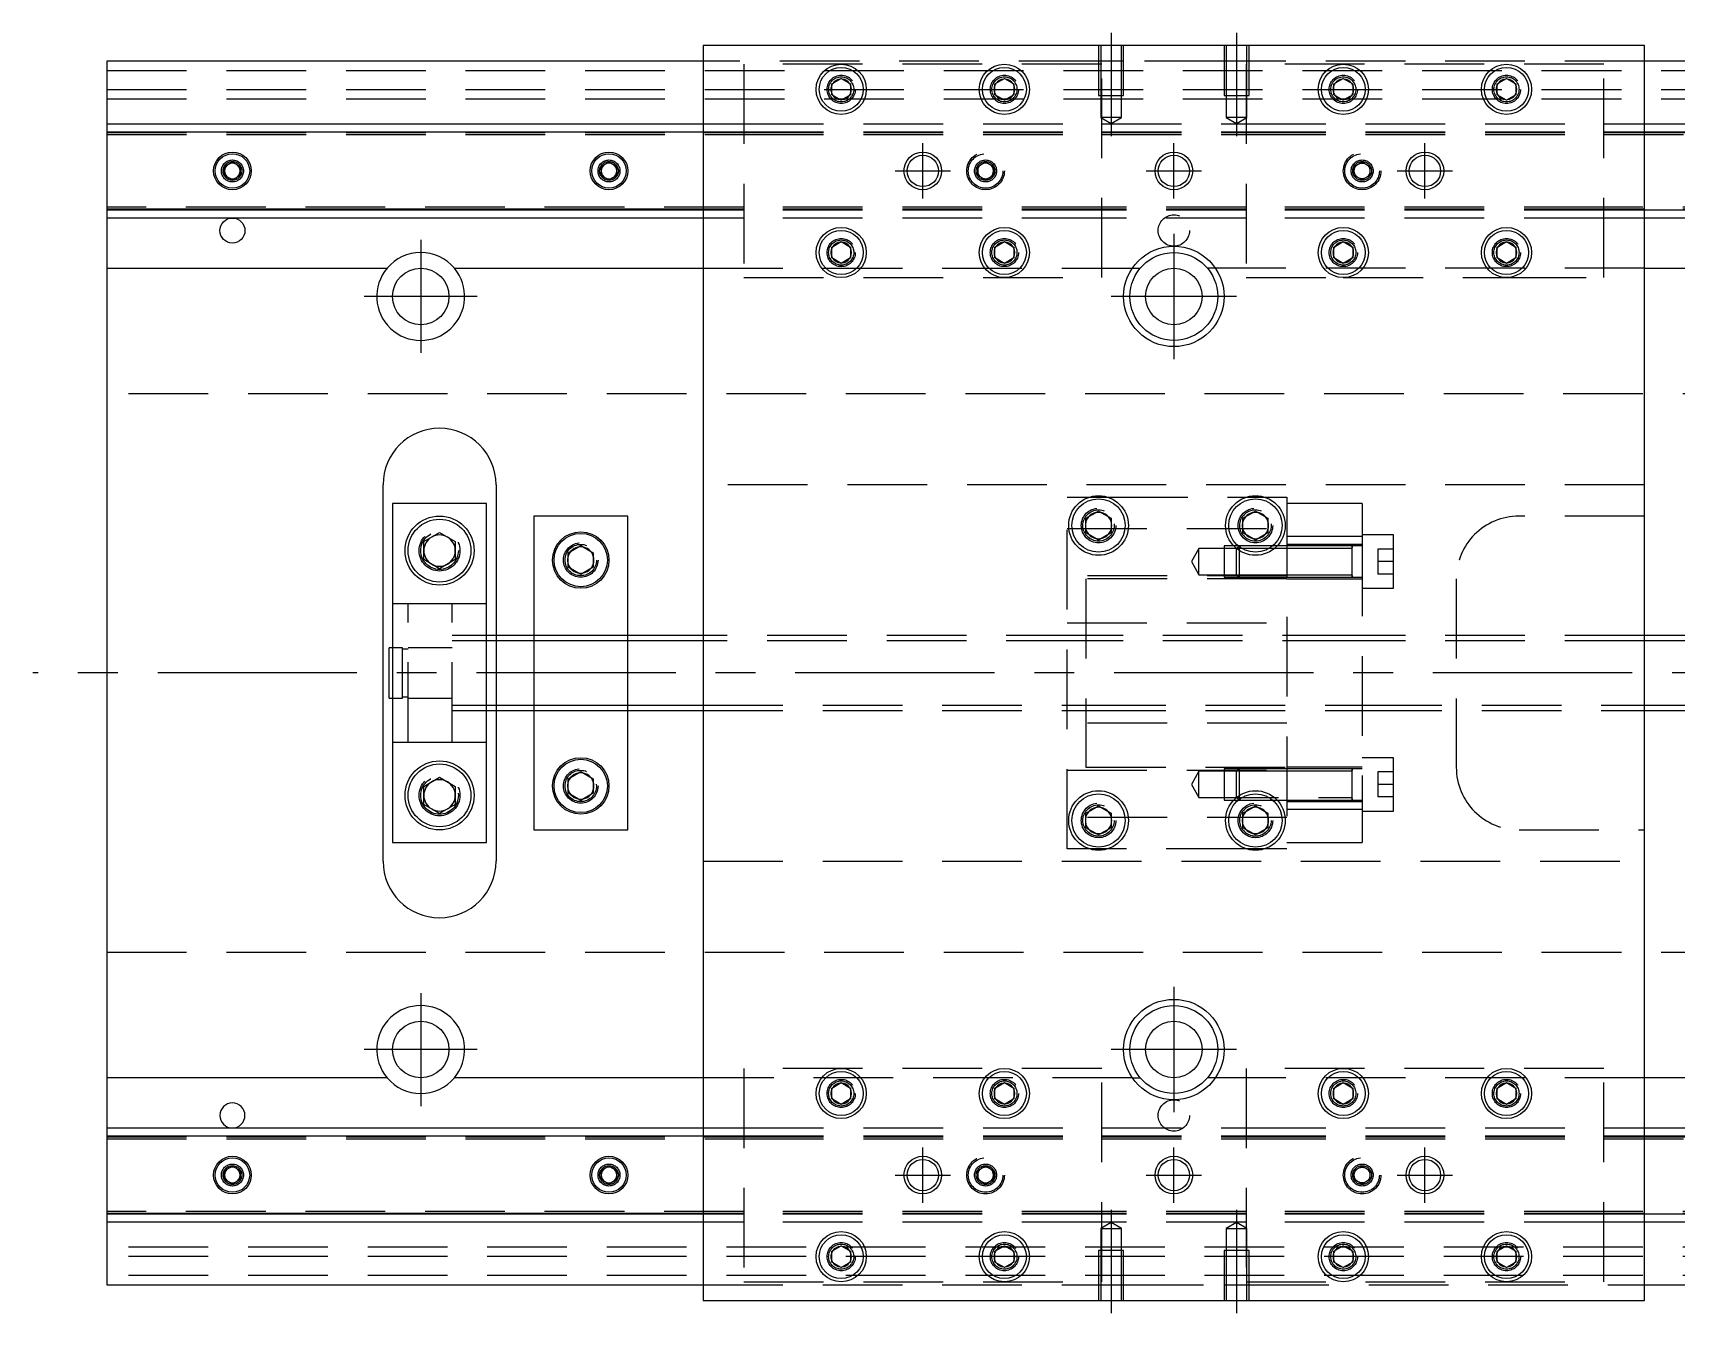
# Model space of a CAD drawing. Extents: x -12 to 491, y -260 to 102.
# Drawn here: x -11.8 to 250, y -102 to 102 of the extents above; entities that cross this region are included whole.
import ezdxf

# ---------------------------------------------------------------- set-up
doc = ezdxf.new("R2010")
doc.units = 0
doc.linetypes.add('CENTER', pattern=[50.8, 31.75, -6.35, 6.35, -6.35])
doc.linetypes.add('DASHED', pattern=[19.05, 12.7, -6.35])
doc.layers.get('0').update_dxf_attribs({"linetype": 'CONTINUOUS'})
doc.layers.add('CENTER', color=1, linetype='CENTER')

msp = doc.modelspace()

# ---------------------------------------------------------------- linework, layer by layer
at = {"color": 7, "linetype": 'CONTINUOUS'}
for p, q in [((245, 100), (95, 100)), ((95, 100), (95, -100)), ((245, -100), (245, 100)), ((0, 97.5), (0, 87.5)), ((95, 97.5), (0, 97.5)), ((340, 97.5), (245, 97.5)), ((115.5, 93.87), (117, 94.73)), ((117, 94.73), (118.5, 93.87)), ((141.5, 93.87), (143, 94.73)), ((143, 94.73), (144.5, 93.87)), ((195.5, 93.87), (197, 94.73)), ((197, 94.73), (198.5, 93.87)), ((221.5, 93.87), (223, 94.73)), ((223, 94.73), (224.5, 93.87)), ((115.5, 92.13), (115.5, 93.87)), ((117, 91.27), (115.5, 92.13)), ((118.5, 92.13), (117, 91.27)), ((118.5, 93.87), (118.5, 92.13)), ((141.5, 92.13), (141.5, 93.87)), ((143, 91.27), (141.5, 92.13)), ((144.5, 92.13), (143, 91.27)), ((144.5, 93.87), (144.5, 92.13)), ((195.5, 92.13), (195.5, 93.87)), ((197, 91.27), (195.5, 92.13)), ((198.5, 92.13), (197, 91.27)), ((198.5, 93.87), (198.5, 92.13)), ((221.5, 92.13), (221.5, 93.87)), ((223, 91.27), (221.5, 92.13)), ((224.5, 92.13), (223, 91.27)), ((224.5, 93.87), (224.5, 92.13)), ((0, 87.5), (95, 87.5)), ((0, 87.5), (0, 86.25)), ((245, 87.5), (340, 87.5)), ((0, 86.25), (0, 73.75)), ((0, 86.25), (95, 86.25)), ((245, 86.25), (340, 86.25)), ((18.75, 80.72), (20, 81.44)), ((20, 81.44), (21.25, 80.72)), ((78.75, 80.72), (80, 81.44)), ((80, 81.44), (81.25, 80.72)), ((18.75, 79.28), (18.75, 80.72)), ((20, 78.56), (18.75, 79.28)), ((21.25, 79.28), (20, 78.56)), ((21.25, 80.72), (21.25, 79.28)), ((78.75, 79.28), (78.75, 80.72)), ((80, 78.56), (78.75, 79.28)), ((81.25, 79.28), (80, 78.56)), ((81.25, 80.72), (81.25, 79.28)), ((95, 73.75), (0, 73.75)), ((0, 73.75), (0, 72.5)), ((340, 73.75), (245, 73.75)), ((95, 72.5), (0, 72.5)), ((0, 72.5), (0, 64.5)), ((340, 72.5), (245, 72.5)), ((115.5, 67.87), (117, 68.73)), ((117, 68.73), (118.5, 67.87)), ((141.5, 67.87), (143, 68.73)), ((143, 68.73), (144.5, 67.87)), ((195.5, 67.87), (197, 68.73)), ((197, 68.73), (198.5, 67.87)), ((221.5, 67.87), (223, 68.73)), ((223, 68.73), (224.5, 67.87)), ((115.5, 66.13), (115.5, 67.87)), ((117, 65.27), (115.5, 66.13)), ((118.5, 66.13), (117, 65.27)), ((118.5, 67.87), (118.5, 66.13)), ((141.5, 66.13), (141.5, 67.87)), ((143, 65.27), (141.5, 66.13)), ((144.5, 66.13), (143, 65.27)), ((144.5, 67.87), (144.5, 66.13)), ((195.5, 66.13), (195.5, 67.87)), ((197, 65.27), (195.5, 66.13)), ((198.5, 66.13), (197, 65.27)), ((198.5, 67.87), (198.5, 66.13)), ((221.5, 66.13), (221.5, 67.87)), ((223, 65.27), (221.5, 66.13)), ((224.5, 66.13), (223, 65.27)), ((224.5, 67.87), (224.5, 66.13)), ((0, 64.5), (44.64, 64.5)), ((0, 64.5), (0, -64.5)), ((55.36, 64.5), (95, 64.5)), ((163.39, 64.5), (164.64, 64.5)), ((176.61, 64.5), (175.36, 64.5)), ((245, 64.5), (284.64, 64.5)), ((44, -30), (44, 30)), ((62, 30), (62, 6)), ((60.5, 27), (45.5, 27)), ((45.5, 27), (45.5, -27)), ((60.5, -27), (60.5, 27)), ((68, 25), (68, 6)), ((83, 25), (68, 25)), ((83, 6), (83, 25)), ((156, 24.65), (158, 25.81)), ((156, 22.35), (156, 24.65)), ((158, 25.81), (160, 24.65)), ((160, 24.65), (160, 22.35)), ((181, 24.65), (183, 25.81)), ((181, 22.35), (181, 24.65)), ((183, 25.81), (185, 24.65)), ((185, 24.65), (185, 22.35)), ((50.5, 20.94), (53, 22.39)), ((53, 22.39), (55.5, 20.94)), ((158, 21.19), (156, 22.35)), ((160, 22.35), (158, 21.19)), ((183, 21.19), (181, 22.35)), ((185, 22.35), (183, 21.19)), ((50.5, 18.06), (50.5, 20.94)), ((55.5, 20.94), (55.5, 18.06)), ((73.5, 19.15), (75.5, 20.31)), ((73.5, 16.85), (73.5, 19.15)), ((75.5, 20.31), (77.5, 19.15)), ((77.5, 19.15), (77.5, 16.85)), ((53, 16.61), (50.5, 18.06)), ((55.5, 18.06), (53, 16.61)), ((75.5, 15.69), (73.5, 16.85)), ((77.5, 16.85), (75.5, 15.69)), ((95, 6), (60.5, 6)), ((285, 6), (245, 6)), ((45, -4), (45, 4)), ((45.5, 4), (45, 4)), ((45, -4), (45.5, -4)), ((60.5, -6), (95, -6)), ((62, -6), (62, -30)), ((68, -6), (68, -25)), ((83, -25), (83, -6)), ((245, -6), (285, -6)), ((73.5, -16.85), (75.5, -15.69)), ((75.5, -15.69), (77.5, -16.85)), ((50.5, -18.06), (53, -16.61)), ((50.5, -20.94), (50.5, -18.06)), ((53, -16.61), (55.5, -18.06)), ((55.5, -18.06), (55.5, -20.94)), ((73.5, -19.15), (73.5, -16.85)), ((77.5, -16.85), (77.5, -19.15)), ((53, -22.39), (50.5, -20.94)), ((55.5, -20.94), (53, -22.39)), ((75.5, -20.31), (73.5, -19.15)), ((77.5, -19.15), (75.5, -20.31)), ((156, -22.35), (158, -21.19)), ((156, -24.65), (156, -22.35)), ((158, -21.19), (160, -22.35)), ((160, -22.35), (160, -24.65)), ((181, -22.35), (183, -21.19)), ((181, -24.65), (181, -22.35)), ((183, -21.19), (185, -22.35)), ((185, -22.35), (185, -24.65)), ((68, -25), (83, -25)), ((158, -25.81), (156, -24.65)), ((160, -24.65), (158, -25.81)), ((183, -25.81), (181, -24.65)), ((185, -24.65), (183, -25.81)), ((45.5, -27), (60.5, -27)), ((0, -64.5), (0, -72.5)), ((44.64, -64.5), (0, -64.5)), ((95, -64.5), (55.36, -64.5)), ((115.5, -66.13), (117, -65.27)), ((117, -65.27), (118.5, -66.13)), ((141.5, -66.13), (143, -65.27)), ((143, -65.27), (144.5, -66.13)), ((163.39, -64.5), (164.64, -64.5)), ((176.61, -64.5), (175.36, -64.5)), ((195.5, -66.13), (197, -65.27)), ((197, -65.27), (198.5, -66.13)), ((221.5, -66.13), (223, -65.27)), ((223, -65.27), (224.5, -66.13)), ((284.64, -64.5), (245, -64.5)), ((115.5, -67.87), (115.5, -66.13)), ((117, -68.73), (115.5, -67.87)), ((118.5, -67.87), (117, -68.73)), ((118.5, -66.13), (118.5, -67.87)), ((141.5, -67.87), (141.5, -66.13)), ((143, -68.73), (141.5, -67.87)), ((144.5, -67.87), (143, -68.73)), ((144.5, -66.13), (144.5, -67.87)), ((195.5, -67.87), (195.5, -66.13)), ((197, -68.73), (195.5, -67.87)), ((198.5, -67.87), (197, -68.73)), ((198.5, -66.13), (198.5, -67.87)), ((221.5, -67.87), (221.5, -66.13)), ((223, -68.73), (221.5, -67.87)), ((224.5, -67.87), (223, -68.73)), ((224.5, -66.13), (224.5, -67.87)), ((0, -72.5), (95, -72.5)), ((0, -72.5), (0, -73.75)), ((245, -72.5), (340, -72.5)), ((0, -73.75), (95, -73.75)), ((0, -73.75), (0, -86.25)), ((245, -73.75), (340, -73.75)), ((18.75, -79.28), (20, -78.56)), ((18.75, -80.72), (18.75, -79.28)), ((20, -81.44), (18.75, -80.72)), ((20, -78.56), (21.25, -79.28)), ((21.25, -80.72), (20, -81.44)), ((21.25, -79.28), (21.25, -80.72)), ((78.75, -79.28), (80, -78.56)), ((78.75, -80.72), (78.75, -79.28)), ((80, -81.44), (78.75, -80.72)), ((80, -78.56), (81.25, -79.28)), ((81.25, -80.72), (80, -81.44)), ((81.25, -79.28), (81.25, -80.72)), ((0, -86.25), (0, -87.5)), ((95, -86.25), (0, -86.25)), ((340, -86.25), (245, -86.25)), ((95, -87.5), (0, -87.5)), ((0, -87.5), (0, -97.5)), ((340, -87.5), (245, -87.5)), ((115.5, -92.13), (117, -91.27)), ((117, -91.27), (118.5, -92.13)), ((141.5, -92.13), (143, -91.27)), ((143, -91.27), (144.5, -92.13)), ((195.5, -92.13), (197, -91.27)), ((197, -91.27), (198.5, -92.13)), ((221.5, -92.13), (223, -91.27)), ((223, -91.27), (224.5, -92.13)), ((115.5, -93.87), (115.5, -92.13)), ((117, -94.73), (115.5, -93.87)), ((118.5, -93.87), (117, -94.73)), ((118.5, -92.13), (118.5, -93.87)), ((141.5, -93.87), (141.5, -92.13)), ((143, -94.73), (141.5, -93.87)), ((144.5, -93.87), (143, -94.73)), ((144.5, -92.13), (144.5, -93.87)), ((195.5, -93.87), (195.5, -92.13)), ((197, -94.73), (195.5, -93.87)), ((198.5, -93.87), (197, -94.73)), ((198.5, -92.13), (198.5, -93.87)), ((221.5, -93.87), (221.5, -92.13)), ((223, -94.73), (221.5, -93.87)), ((224.5, -93.87), (223, -94.73)), ((224.5, -92.13), (224.5, -93.87)), ((0, -97.5), (95, -97.5)), ((245, -97.5), (340, -97.5)), ((95, -100), (245, -100))]:
    msp.add_line(p, q, dxfattribs=at)
at = {"color": 3, "linetype": 'DASHED'}
for p, q in [((158, 100), (158, 92)), ((158.35, 100), (158.35, 92)), ((161.65, 92), (161.65, 100)), ((162, 92), (162, 100)), ((178, 100), (178, 92)), ((178.35, 100), (178.35, 92)), ((181.65, 92), (181.65, 100)), ((182, 92), (182, 100)), ((158, 97.5), (95, 97.5)), ((101.5, 97), (101.5, 63)), ((158.5, 97), (101.5, 97)), ((162, 97.5), (158, 97.5)), ((158.5, 63), (158.5, 97)), ((178, 97.5), (162, 97.5)), ((182, 97.5), (178, 97.5)), ((238.5, 97), (181.5, 97)), ((181.5, 97), (181.5, 63)), ((245, 97.5), (182, 97.5)), ((238.5, 63), (238.5, 97)), ((0, 96), (340, 96)), ((0, 93), (340, 93)), ((115, 93), (115.03, 93.35)), ((144.97, 93.33), (145, 93)), ((158, 92), (162, 92)), ((158.35, 92), (158.35, 88.5)), ((161.65, 88.5), (161.65, 92)), ((178, 92), (182, 92)), ((178.35, 92), (178.35, 88.5)), ((181.65, 88.5), (181.65, 92)), ((198.97, 93.33), (199, 93)), ((221, 93), (221.03, 93.35)), ((0, 91.5), (340, 91.5)), ((95, 87.5), (101.5, 87.5)), ((101.5, 87.5), (158.5, 87.5)), ((161.65, 88.5), (158.35, 88.5)), ((158.35, 88.5), (160, 87.55)), ((158.5, 87.5), (181.5, 87.5)), ((160, 87.55), (161.65, 88.5)), ((181.65, 88.5), (178.35, 88.5)), ((178.35, 88.5), (180, 87.55)), ((180, 87.55), (181.65, 88.5)), ((181.5, 87.5), (238.5, 87.5)), ((238.5, 87.5), (245, 87.5)), ((0, 86.11), (95, 86.11)), ((0, 86.1), (101.5, 86.1)), ((0, 85.8), (101.5, 85.8)), ((95, 86.25), (101.5, 86.25)), ((95, 86.11), (101.5, 86.11)), ((101.5, 86.25), (158.5, 86.25)), ((101.5, 86.11), (158.5, 86.11)), ((101.5, 86.1), (158.5, 86.1)), ((101.5, 86.1), (158.5, 86.1)), ((101.5, 85.8), (158.5, 85.8)), ((101.5, 85.8), (158.5, 85.8)), ((158.5, 86.25), (181.5, 86.25)), ((158.5, 86.11), (181.5, 86.11)), ((158.5, 86.1), (181.5, 86.1)), ((158.5, 85.8), (181.5, 85.8)), ((181.5, 86.25), (238.5, 86.25)), ((181.5, 86.11), (238.5, 86.11)), ((181.5, 86.1), (238.5, 86.1)), ((181.5, 86.1), (238.5, 86.1)), ((181.5, 85.8), (238.5, 85.8)), ((181.5, 85.8), (238.5, 85.8)), ((238.5, 86.25), (245, 86.25)), ((238.5, 86.11), (245, 86.11)), ((238.5, 86.1), (340, 86.1)), ((238.5, 85.8), (340, 85.8)), ((245, 86.11), (340, 86.11)), ((138.75, 80.72), (140, 81.44)), ((140, 81.44), (141.25, 80.72)), ((198.75, 80.72), (200, 81.44)), ((200, 81.44), (201.25, 80.72)), ((21.48, 80.26), (21.5, 80)), ((78.5, 80), (78.52, 80.22)), ((138.75, 79.28), (138.75, 80.72)), ((140, 78.56), (138.75, 79.28)), ((141.25, 79.28), (140, 78.56)), ((141.25, 80.72), (141.25, 79.28)), ((141.48, 80.26), (141.5, 80)), ((198.5, 80), (198.52, 80.25)), ((198.75, 79.28), (198.75, 80.72)), ((200, 78.56), (198.75, 79.28)), ((201.25, 79.28), (200, 78.56)), ((201.25, 80.72), (201.25, 79.28)), ((101.5, 74.2), (0, 74.2)), ((101.5, 73.9), (0, 73.9)), ((95, 73.89), (0, 73.89)), ((101.5, 73.89), (95, 73.89)), ((101.5, 73.75), (95, 73.75)), ((158.5, 74.2), (101.5, 74.2)), ((158.5, 73.9), (101.5, 73.9)), ((158.5, 73.89), (101.5, 73.89)), ((158.5, 73.75), (101.5, 73.75)), ((181.5, 74.2), (158.5, 74.2)), ((181.5, 73.9), (158.5, 73.9)), ((181.5, 73.89), (158.5, 73.89)), ((181.5, 73.75), (158.5, 73.75)), ((238.5, 74.2), (181.5, 74.2)), ((238.5, 73.9), (181.5, 73.9)), ((238.5, 73.89), (181.5, 73.89)), ((238.5, 73.75), (181.5, 73.75)), ((340, 74.2), (238.5, 74.2)), ((340, 73.9), (238.5, 73.9)), ((245, 73.89), (238.5, 73.89)), ((245, 73.75), (238.5, 73.75)), ((340, 73.89), (245, 73.89)), ((101.5, 72.5), (95, 72.5)), ((158.5, 72.5), (101.5, 72.5)), ((181.5, 72.5), (158.5, 72.5)), ((238.5, 72.5), (181.5, 72.5)), ((245, 72.5), (238.5, 72.5)), ((118.97, 67.33), (119, 67)), ((141, 67), (141.02, 67.3)), ((198.97, 67.33), (199, 67)), ((224.97, 67.33), (225, 67)), ((95, 64.5), (163.39, 64.5)), ((101.5, 63), (158.5, 63)), ((245, 64.5), (176.61, 64.5)), ((181.5, 63), (197, 63)), ((197, 63), (223, 63)), ((223, 63), (238.5, 63)), ((340, 44.5), (0, 44.5)), ((245, 30), (95, 30)), ((153, 28), (156.48, 28)), ((153, -28), (153, 28)), ((156.48, 28), (159.52, 28)), ((159.52, 28), (181.48, 28)), ((181.48, 28), (184.52, 28)), ((184.52, 28), (188, 28)), ((188, 28), (188, -28)), ((200, 27), (188, 27)), ((200, 27), (200, 21.75)), ((160.48, 23.79), (160.5, 23.5)), ((185.48, 23.79), (185.5, 23.5)), ((245, 25), (225, 25)), ((153, 23), (188, 23)), ((200, 21.75), (188, 21.75)), ((205, 22), (200, 22)), ((200, 21.75), (200, -21.75)), ((205, 13.5), (205, 22)), ((50, 19.5), (50.02, 19.85)), ((174, 19.85), (172.79, 17.75)), ((174, 15.65), (174, 19.85)), ((178, 19.85), (174, 19.85)), ((178, 20.25), (178, 15.25)), ((179.53, 20.25), (178, 20.25)), ((180, 19.85), (178, 19.85)), ((180.26, 20.25), (179.53, 20.25)), ((180.34, 20.19), (180, 19.85)), ((180, 19.82), (180, 19.85)), ((180.82, 19.85), (180, 19.85)), ((180, 15.65), (180, 19.82)), ((180.4, 20.25), (180.26, 20.25)), ((180.4, 20.25), (180.34, 20.19)), ((180.4, 20.25), (180.4, 20.14)), ((185.74, 20.25), (180.4, 20.25)), ((185.74, 20.25), (180.4, 20.25)), ((180.4, 20.14), (180.4, 19.52)), ((180.4, 19.52), (180.4, 15.25)), ((185.18, 19.85), (180.82, 19.85)), ((186.04, 19.85), (185.18, 19.85)), ((186.47, 20.25), (185.74, 20.25)), ((188, 19.85), (186.04, 19.85)), ((188, 20.25), (186.47, 20.25)), ((188, 20.25), (186.47, 20.25)), ((200, 20.5), (188, 20.5)), ((198.4, 20.25), (188, 20.25)), ((198.4, 19.85), (188, 19.85)), ((200, 20.25), (198.39, 20.25)), ((198.4, 15.25), (198.4, 20.25)), ((198.4, 19.85), (198.4, 20.25)), ((198.4, 15.25), (198.4, 20.25)), ((198.4, 20), (198.4, 20.25)), ((198.4, 20.25), (198.4, 20)), ((198.4, 15.51), (198.4, 20)), ((198.4, 15.65), (198.4, 19.85)), ((202.5, 19.75), (202.5, 17.75)), ((205, 19.75), (202.5, 19.75)), ((73, 18), (73.01, 18.25)), ((172.79, 17.75), (174, 15.65)), ((202.5, 17.75), (202.5, 15.75)), ((205, 17.75), (202.5, 17.75)), ((205, 15.75), (202.5, 15.75)), ((188, 15.5), (153, 15.5)), ((156, 15), (156, -15)), ((188, 15), (156, 15)), ((174, 15.65), (178, 15.65)), ((178, 15.65), (180, 15.65)), ((178, 15.25), (180.4, 15.25)), ((180, 15.65), (188, 15.65)), ((180, 15.65), (180.4, 15.25)), ((180.4, 15.25), (188, 15.25)), ((188, 15.65), (198.4, 15.65)), ((188, 15.25), (198.4, 15.25)), ((188, 15), (200, 15)), ((198.39, 15.25), (200, 15.25)), ((198.4, 15.25), (198.4, 15.65)), ((198.4, 15.25), (198.4, 15.51)), ((198.4, 15.51), (198.4, 15.25)), ((200, 13.5), (205, 13.5)), ((215, 15), (215, -15)), ((48, 11), (45.5, 11)), ((48, -11), (48, 11)), ((55, 11), (48, 11)), ((55, -11), (55, 11)), ((60.5, 11), (55, 11)), ((153, 8), (188, 8)), ((60.5, 6), (55, 6)), ((62, 6), (62, 5.12)), ((68, 6), (68, -6)), ((83, -6), (83, 6)), ((156, 6), (95, 6)), ((200, 6), (156, 6)), ((245, 6), (200, 6)), ((47.1, 4), (45.5, 4)), ((47.1, -4), (47.1, 4)), ((48, 3.8), (47.1, 3.8)), ((55, 4), (48, 4)), ((60.5, 5.12), (55, 5.12)), ((62, 5.12), (62, -5.13)), ((156, 5.12), (95, 5.12)), ((200, 5.12), (156, 5.12)), ((245, 5.12), (200, 5.12)), ((45.5, -4), (47.1, -4)), ((47.1, -3.8), (48, -3.8)), ((48, -4), (55, -4)), ((55, -5.13), (60.5, -5.13)), ((62, -5.13), (62, -6)), ((95, -5.13), (156, -5.13)), ((156, -5.13), (200, -5.13)), ((200, -5.13), (245, -5.13)), ((55, -6), (60.5, -6)), ((95, -6), (156, -6)), ((156, -6), (200, -6)), ((200, -6), (245, -6)), ((188, -8), (153, -8)), ((45.5, -11), (48, -11)), ((48, -11), (55, -11)), ((55, -11), (60.5, -11)), ((153, -15.5), (188, -15.5)), ((156, -15), (188, -15)), ((174, -15.65), (172.79, -17.75)), ((174, -19.85), (174, -15.65)), ((178, -15.65), (174, -15.65)), ((178, -15.25), (178, -20.25)), ((180.4, -15.25), (178, -15.25)), ((180, -15.65), (178, -15.65)), ((180.4, -15.25), (180, -15.65)), ((180, -19.85), (180, -15.65)), ((188, -15.65), (180, -15.65)), ((180.4, -15.25), (180.4, -19.52)), ((188, -15.25), (180.4, -15.25)), ((188, -15.25), (180.4, -15.25)), ((200, -15), (188, -15)), ((198.4, -15.25), (188, -15.25)), ((198.4, -15.65), (188, -15.65)), ((200, -15.25), (198.39, -15.25)), ((198.4, -20.25), (198.4, -15.25)), ((198.4, -20.25), (198.4, -15.25)), ((198.4, -15.51), (198.4, -15.25)), ((198.4, -15.25), (198.4, -15.51)), ((198.4, -20), (198.4, -15.51)), ((205, -13.5), (200, -13.5)), ((205, -22), (205, -13.5)), ((77.98, -17.71), (78, -18)), ((172.79, -17.75), (174, -19.85)), ((202.5, -15.75), (202.5, -17.75)), ((205, -15.75), (202.5, -15.75)), ((202.5, -17.75), (202.5, -19.75)), ((205, -17.75), (202.5, -17.75)), ((55.98, -19.14), (56, -19.5)), ((174, -19.85), (198.4, -19.85)), ((178, -20.25), (179.53, -20.25)), ((179.53, -20.25), (180.26, -20.25)), ((180, -19.85), (180.34, -20.19)), ((180.26, -20.25), (180.4, -20.25)), ((180.34, -20.19), (180.4, -20.25)), ((180.4, -19.52), (180.4, -20.14)), ((180.4, -20.14), (180.4, -20.25)), ((180.4, -20.25), (185.74, -20.25)), ((185.74, -20.25), (186.47, -20.25)), ((186.47, -20.25), (188, -20.25)), ((186.47, -20.25), (188, -20.25)), ((188, -20.25), (198.4, -20.25)), ((188, -20.5), (200, -20.5)), ((198.39, -20.25), (200, -20.25)), ((198.4, -20.25), (198.4, -20)), ((198.4, -20), (198.4, -20.25)), ((198.4, -20.25), (198.4, -20.25)), ((205, -19.75), (202.5, -19.75)), ((188, -23), (153, -23)), ((155.5, -23.5), (155.52, -23.2)), ((180.5, -23.5), (180.52, -23.2)), ((200, -21.75), (188, -21.75)), ((200, -21.75), (188, -21.75)), ((200, -21.75), (200, -27)), ((200, -22), (205, -22)), ((225, -25), (245, -25)), ((156.48, -28), (153, -28)), ((159.52, -28), (156.48, -28)), ((181.48, -28), (159.52, -28)), ((184.52, -28), (181.48, -28)), ((188, -28), (184.52, -28)), ((188, -27), (200, -27)), ((95, -30), (245, -30)), ((0, -44.5), (340, -44.5)), ((163.39, -64.5), (95, -64.5)), ((158.5, -63), (101.5, -63)), ((101.5, -63), (101.5, -97)), ((158.5, -97), (158.5, -63)), ((245, -64.5), (176.61, -64.5)), ((181.5, -63), (181.5, -97)), ((238.5, -63), (181.5, -63)), ((238.5, -97), (238.5, -63)), ((115, -67), (115.03, -66.65)), ((144.97, -66.67), (145, -67)), ((195, -67), (195.02, -66.7)), ((221, -67), (221.03, -66.65)), ((95, -72.5), (101.5, -72.5)), ((101.5, -72.5), (158.5, -72.5)), ((158.5, -72.5), (181.5, -72.5)), ((181.5, -72.5), (238.5, -72.5)), ((238.5, -72.5), (245, -72.5)), ((0, -73.89), (95, -73.89)), ((0, -73.9), (101.5, -73.9)), ((0, -74.2), (101.5, -74.2)), ((95, -73.75), (101.5, -73.75)), ((95, -73.89), (101.5, -73.89)), ((101.5, -73.75), (158.5, -73.75)), ((101.5, -73.89), (158.5, -73.89)), ((101.5, -73.9), (158.5, -73.9)), ((101.5, -74.2), (158.5, -74.2)), ((158.5, -73.75), (181.5, -73.75)), ((158.5, -73.89), (181.5, -73.89)), ((158.5, -73.9), (181.5, -73.9)), ((158.5, -74.2), (181.5, -74.2)), ((181.5, -73.75), (238.5, -73.75)), ((181.5, -73.89), (238.5, -73.89)), ((181.5, -73.9), (238.5, -73.9)), ((181.5, -74.2), (238.5, -74.2)), ((238.5, -73.75), (245, -73.75)), ((238.5, -73.89), (245, -73.89)), ((238.5, -73.9), (340, -73.9)), ((238.5, -74.2), (340, -74.2)), ((245, -73.89), (340, -73.89)), ((18.5, -80), (18.52, -79.78)), ((78.5, -80), (78.52, -79.78)), ((138.5, -80), (138.52, -79.78)), ((138.75, -79.28), (140, -78.56)), ((138.75, -80.72), (138.75, -79.28)), ((140, -81.44), (138.75, -80.72)), ((140, -78.56), (141.25, -79.28)), ((141.25, -80.72), (140, -81.44)), ((141.25, -79.28), (141.25, -80.72)), ((198.5, -80), (198.52, -79.75)), ((198.75, -79.28), (200, -78.56)), ((198.75, -80.72), (198.75, -79.28)), ((200, -81.44), (198.75, -80.72)), ((200, -78.56), (201.25, -79.28)), ((201.25, -80.72), (200, -81.44)), ((201.25, -79.28), (201.25, -80.72)), ((101.5, -85.8), (0, -85.8)), ((101.5, -86.1), (0, -86.1)), ((95, -86.11), (0, -86.11)), ((101.5, -86.11), (95, -86.11)), ((101.5, -86.25), (95, -86.25)), ((158.5, -85.8), (101.5, -85.8)), ((158.5, -85.8), (101.5, -85.8)), ((158.5, -86.1), (101.5, -86.1)), ((158.5, -86.1), (101.5, -86.1)), ((158.5, -86.11), (101.5, -86.11)), ((158.5, -86.25), (101.5, -86.25)), ((181.5, -85.8), (158.5, -85.8)), ((181.5, -86.1), (158.5, -86.1)), ((181.5, -86.11), (158.5, -86.11)), ((181.5, -86.25), (158.5, -86.25)), ((238.5, -85.8), (181.5, -85.8)), ((238.5, -85.8), (181.5, -85.8)), ((238.5, -86.1), (181.5, -86.1)), ((238.5, -86.1), (181.5, -86.1)), ((238.5, -86.11), (181.5, -86.11)), ((238.5, -86.25), (181.5, -86.25)), ((340, -85.8), (238.5, -85.8)), ((340, -86.1), (238.5, -86.1)), ((245, -86.11), (238.5, -86.11)), ((245, -86.25), (238.5, -86.25)), ((340, -86.11), (245, -86.11)), ((101.5, -87.5), (95, -87.5)), ((158.5, -87.5), (101.5, -87.5)), ((160, -87.55), (158.35, -88.5)), ((158.35, -88.5), (160, -88.5)), ((158.35, -88.5), (158.35, -92)), ((181.5, -87.5), (158.5, -87.5)), ((161.65, -88.5), (160, -87.55)), ((160, -88.5), (161.65, -88.5)), ((161.65, -92), (161.65, -88.5)), ((180, -87.55), (178.35, -88.5)), ((178.35, -88.5), (180, -88.5)), ((178.35, -88.5), (178.35, -92)), ((181.65, -88.5), (180, -87.55)), ((180, -88.5), (181.65, -88.5)), ((238.5, -87.5), (181.5, -87.5)), ((181.65, -92), (181.65, -88.5)), ((245, -87.5), (238.5, -87.5)), ((340, -91.5), (0, -91.5)), ((340, -93), (0, -93)), ((118.97, -92.67), (119, -93)), ((144.97, -92.67), (145, -93)), ((162, -92), (158, -92)), ((158, -92), (158, -100)), ((158.35, -92), (158.35, -100)), ((161.65, -100), (161.65, -92)), ((162, -100), (162, -92)), ((182, -92), (178, -92)), ((178, -92), (178, -100)), ((178.35, -92), (178.35, -100)), ((181.65, -100), (181.65, -92)), ((182, -100), (182, -92)), ((195, -93), (195.02, -92.7)), ((224.97, -92.67), (225, -93)), ((340, -96), (0, -96)), ((95, -97.5), (158, -97.5)), ((101.5, -97), (158.5, -97)), ((158, -97.5), (162, -97.5)), ((162, -97.5), (178, -97.5)), ((178, -97.5), (182, -97.5)), ((181.5, -97), (238.5, -97)), ((182, -97.5), (245, -97.5))]:
    msp.add_line(p, q, dxfattribs=at)
at = {"color": 3, "linetype": 'CONTINUOUS'}
for p, q in [((95, 5.12), (60.5, 5.12)), ((285, 5.12), (245, 5.12)), ((60.5, -5.13), (95, -5.13)), ((245, -5.13), (285, -5.13))]:
    msp.add_line(p, q, dxfattribs=at)
at = {"color": 7, "linetype": 'CONTINUOUS'}
for centre, radius in [((117, 93), 4), ((143, 93), 4), ((197, 93), 4), ((223, 93), 4), ((117, 93), 3.5), ((143, 93), 3.5), ((197, 93), 3.5), ((223, 93), 3.5), ((20, 80), 3), ((20, 80), 2.75), ((80, 80), 3), ((80, 80), 2.75), ((130, 80), 2.5), ((170, 80), 3), ((170, 80), 2.5), ((210, 80), 2.5), ((20, 70.5), 2), ((117, 67), 4), ((143, 67), 4), ((197, 67), 4), ((223, 67), 4), ((117, 67), 3.5), ((143, 67), 3.5), ((197, 67), 3.5), ((223, 67), 3.5), ((170, 60), 8), ((170, 60), 7), ((50, 60), 4.5), ((170, 60), 4.5), ((158, 23.5), 4.75), ((158, 23.5), 4.25), ((183, 23.5), 4.75), ((183, 23.5), 4.25), ((53, 19.5), 5.5), ((53, 19.5), 5), ((75.5, 18), 4.5), ((75.5, 18), 4.25), ((53, -19.5), 5.5), ((53, -19.5), 5), ((75.5, -18), 4.5), ((75.5, -18), 4.25), ((158, -23.5), 4.75), ((158, -23.5), 4.25), ((183, -23.5), 4.75), ((183, -23.5), 4.25), ((170, -60), 8), ((170, -60), 7), ((50, -60), 4.5), ((170, -60), 4.5), ((117, -67), 4), ((117, -67), 3.5), ((143, -67), 4), ((143, -67), 3.5), ((197, -67), 4), ((197, -67), 3.5), ((223, -67), 4), ((223, -67), 3.5), ((20, -80), 3), ((20, -80), 2.75), ((80, -80), 3), ((80, -80), 2.75), ((130, -80), 2.5), ((170, -80), 3), ((170, -80), 2.5), ((210, -80), 2.5), ((117, -93), 4), ((143, -93), 4), ((197, -93), 4), ((223, -93), 4), ((117, -93), 3.5), ((143, -93), 3.5), ((197, -93), 3.5), ((223, -93), 3.5)]:
    msp.add_circle(centre, radius, dxfattribs=at)
at = {"color": 3, "linetype": 'DASHED'}
for centre, radius in [((117, 93), 2.25), ((117, 93), 2), ((143, 93), 2.25), ((143, 93), 2), ((197, 93), 2.25), ((197, 93), 2), ((223, 93), 2.25), ((223, 93), 2), ((20, 80), 1.75), ((20, 80), 1.5), ((80, 80), 1.75), ((80, 80), 1.5), ((140, 80), 3), ((140, 80), 2.75), ((140, 80), 1.75), ((140, 80), 1.5), ((200, 80), 3), ((200, 80), 2.75), ((200, 80), 1.75), ((200, 80), 1.5), ((200, 80), 1.25), ((170, 70.5), 2.5), ((117, 67), 2.25), ((117, 67), 2), ((143, 67), 2.25), ((143, 67), 2), ((197, 67), 2.25), ((197, 67), 2), ((223, 67), 2.25), ((223, 67), 2), ((158, 23.5), 2.75), ((183, 23.5), 2.75), ((158, 23.5), 2.5), ((183, 23.5), 2.5), ((53, 19.5), 3.25), ((53, 19.5), 3), ((75.5, 18), 2.75), ((75.5, 18), 2.5), ((75.5, -18), 2.75), ((75.5, -18), 2.5), ((53, -19.5), 3.25), ((53, -19.5), 3), ((158, -23.5), 2.75), ((183, -23.5), 2.75), ((158, -23.5), 2.5), ((183, -23.5), 2.5), ((117, -67), 2.25), ((117, -67), 2), ((143, -67), 2.25), ((143, -67), 2), ((197, -67), 2.25), ((197, -67), 2), ((223, -67), 2.25), ((223, -67), 2), ((170, -70.5), 2.5), ((20, -80), 1.75), ((20, -80), 1.5), ((80, -80), 1.75), ((80, -80), 1.5), ((140, -80), 3), ((140, -80), 2.75), ((140, -80), 1.75), ((140, -80), 1.5), ((200, -80), 3), ((200, -80), 2.75), ((200, -80), 1.75), ((200, -80), 1.5), ((200, -80), 1.25), ((117, -93), 2.25), ((117, -93), 2), ((143, -93), 2.25), ((143, -93), 2), ((197, -93), 2.25), ((197, -93), 2), ((223, -93), 2.25), ((223, -93), 2)]:
    msp.add_circle(centre, radius, dxfattribs=at)
at = {"color": 3, "linetype": 'CONTINUOUS'}
for centre in [(130, 80), (210, 80), (130, -80), (210, -80)]:
    msp.add_circle(centre, 3, dxfattribs=at)
at = {"color": 7, "linetype": 'CONTINUOUS'}
for centre, radius, start, end in [((117, 93), 1.65, 95.38, 144.62), ((117, 93), 1.65, 84.62, 95.38), ((117, 93), 1.65, 35.38, 84.62), ((143, 93), 1.65, 95.38, 144.62), ((143, 93), 1.65, 84.62, 95.38), ((143, 93), 1.65, 35.38, 84.62), ((197, 93), 1.65, 95.38, 144.62), ((197, 93), 1.65, 84.62, 95.38), ((197, 93), 1.65, 35.38, 84.62), ((223, 93), 1.65, 95.38, 144.62), ((223, 93), 1.65, 84.62, 95.38), ((223, 93), 1.65, 35.38, 84.62), ((117, 93), 1.65, 155.38, 180), ((117, 93), 1.65, 180, 204.62), ((117, 93), 1.65, 144.62, 155.38), ((117, 93), 1.65, 204.62, 215.38), ((117, 93), 1.65, 215.38, 264.62), ((117, 93), 1.65, 275.38, 324.62), ((117, 93), 1.65, 24.62, 35.38), ((117, 93), 1.65, 324.62, 335.38), ((117, 93), 1.65, 335.38, 24.62), ((143, 93), 1.65, 155.38, 180), ((143, 93), 1.65, 180, 204.62), ((143, 93), 1.65, 144.62, 155.38), ((143, 93), 1.65, 204.62, 215.38), ((143, 93), 1.65, 215.38, 264.62), ((143, 93), 1.65, 275.38, 324.62), ((143, 93), 1.65, 24.62, 35.38), ((143, 93), 1.65, 324.62, 335.38), ((143, 93), 1.65, 335.38, 24.62), ((197, 93), 1.65, 155.38, 180), ((197, 93), 1.65, 180, 204.62), ((197, 93), 1.65, 144.62, 155.38), ((197, 93), 1.65, 204.62, 215.38), ((197, 93), 1.65, 215.38, 264.62), ((197, 93), 1.65, 275.38, 324.62), ((197, 93), 1.65, 24.62, 35.38), ((197, 93), 1.65, 324.62, 335.38), ((197, 93), 1.65, 335.38, 24.62), ((223, 93), 1.65, 155.38, 180), ((223, 93), 1.65, 180, 204.62), ((223, 93), 1.65, 144.62, 155.38), ((223, 93), 1.65, 204.62, 215.38), ((223, 93), 1.65, 215.38, 264.62), ((223, 93), 1.65, 275.38, 324.62), ((223, 93), 1.65, 24.62, 35.38), ((223, 93), 1.65, 324.62, 335.38), ((223, 93), 1.65, 335.38, 24.62), ((117, 93), 1.65, 264.62, 275.38), ((143, 93), 1.65, 264.62, 275.38), ((197, 93), 1.65, 264.62, 275.38), ((223, 93), 1.65, 264.62, 275.38), ((20, 80), 1.25, 60, 120), ((80, 80), 1.25, 60, 120), ((20, 80), 1.25, 120, 180), ((20, 80), 1.25, 180, 240), ((20, 80), 1.25, 240, 300), ((20, 80), 1.25, 0, 60), ((20, 80), 1.25, 300, 0), ((80, 80), 1.25, 120, 180), ((80, 80), 1.25, 180, 240), ((80, 80), 1.25, 240, 300), ((80, 80), 1.25, 0, 60), ((80, 80), 1.25, 300, 0), ((117, 67), 1.65, 95.38, 144.62), ((117, 67), 1.65, 84.62, 95.38), ((117, 67), 1.65, 35.38, 84.62), ((143, 67), 1.65, 95.38, 144.62), ((143, 67), 1.65, 84.62, 95.38), ((143, 67), 1.65, 35.38, 84.62), ((197, 67), 1.65, 95.38, 144.62), ((197, 67), 1.65, 84.62, 95.38), ((197, 67), 1.65, 35.38, 84.62), ((223, 67), 1.65, 95.38, 144.62), ((223, 67), 1.65, 84.62, 95.38), ((223, 67), 1.65, 35.38, 84.62), ((50, 60), 7, 40.0052, 139.9948), ((117, 67), 1.65, 155.38, 180), ((117, 67), 1.65, 180, 204.62), ((117, 67), 1.65, 144.62, 155.38), ((117, 67), 1.65, 204.62, 215.38), ((117, 67), 1.65, 215.38, 264.62), ((117, 67), 1.65, 275.38, 324.62), ((117, 67), 1.65, 24.62, 35.38), ((117, 67), 1.65, 324.62, 335.38), ((117, 67), 1.65, 335.38, 24.62), ((143, 67), 1.65, 155.38, 180), ((143, 67), 1.65, 180, 204.62), ((143, 67), 1.65, 144.62, 155.38), ((143, 67), 1.65, 204.62, 215.38), ((143, 67), 1.65, 215.38, 264.62), ((143, 67), 1.65, 275.38, 324.62), ((143, 67), 1.65, 24.62, 35.38), ((143, 67), 1.65, 324.62, 335.38), ((143, 67), 1.65, 335.38, 24.62), ((197, 67), 1.65, 155.38, 180), ((197, 67), 1.65, 180, 204.62), ((197, 67), 1.65, 144.62, 155.38), ((197, 67), 1.65, 204.62, 215.38), ((197, 67), 1.65, 215.38, 264.62), ((197, 67), 1.65, 275.38, 324.62), ((197, 67), 1.65, 24.62, 35.38), ((197, 67), 1.65, 324.62, 335.38), ((197, 67), 1.65, 335.38, 24.62), ((223, 67), 1.65, 155.38, 180), ((223, 67), 1.65, 180, 204.62), ((223, 67), 1.65, 144.62, 155.38), ((223, 67), 1.65, 204.62, 215.38), ((223, 67), 1.65, 215.38, 264.62), ((223, 67), 1.65, 275.38, 324.62), ((223, 67), 1.65, 24.62, 35.38), ((223, 67), 1.65, 324.62, 335.38), ((223, 67), 1.65, 335.38, 24.62), ((50, 60), 7, 139.9948, 40.0052), ((117, 67), 1.65, 264.62, 275.38), ((143, 67), 1.65, 264.62, 275.38), ((197, 67), 1.65, 264.62, 275.38), ((223, 67), 1.65, 264.62, 275.38), ((53, 30), 9, 90, 180), ((53, 30), 9, 0, 90), ((158, 23.5), 2.1, 162.2472, 180), ((158, 23.5), 2.1, 137.7528, 162.2472), ((158, 23.5), 2.1, 102.2472, 137.7528), ((158, 23.5), 2.1, 77.7528, 102.2472), ((158, 23.5), 2.1, 42.2472, 77.7528), ((158, 23.5), 2.1, 17.7528, 42.2472), ((158, 23.5), 2.1, 342.2472, 17.7528), ((183, 23.5), 2.1, 162.2472, 180), ((183, 23.5), 2.1, 137.7528, 162.2472), ((183, 23.5), 2.1, 102.2472, 137.7528), ((183, 23.5), 2.1, 77.7528, 102.2472), ((183, 23.5), 2.1, 42.2472, 77.7528), ((183, 23.5), 2.1, 17.7528, 42.2472), ((183, 23.5), 2.1, 342.2472, 17.7528), ((53, 19.5), 2.5, 120, 180), ((53, 19.5), 2.5, 60, 120), ((53, 19.5), 2.5, 0, 60), ((158, 23.5), 2.1, 180, 197.7528), ((158, 23.5), 2.1, 197.7528, 222.2472), ((158, 23.5), 2.1, 222.2472, 257.7528), ((158, 23.5), 2.1, 257.7528, 282.2472), ((158, 23.5), 2.1, 282.2472, 317.7528), ((158, 23.5), 2.1, 317.7528, 342.2472), ((183, 23.5), 2.1, 180, 197.7528), ((183, 23.5), 2.1, 197.7528, 222.2472), ((183, 23.5), 2.1, 222.2472, 257.7528), ((183, 23.5), 2.1, 257.7528, 282.2472), ((183, 23.5), 2.1, 282.2472, 317.7528), ((183, 23.5), 2.1, 317.7528, 342.2472), ((53, 19.5), 2.5, 180, 240), ((53, 19.5), 2.5, 300, 0), ((75.5, 18), 2.1, 162.2472, 180), ((75.5, 18), 2.1, 137.7528, 162.2472), ((75.5, 18), 2.1, 102.2472, 137.7528), ((75.5, 18), 2.1, 77.7528, 102.2472), ((75.5, 18), 2.1, 42.2472, 77.7528), ((75.5, 18), 2.1, 17.7528, 42.2472), ((75.5, 18), 2.1, 342.2472, 17.7528), ((53, 19.5), 2.5, 240, 300), ((75.5, 18), 2.1, 180, 197.7528), ((75.5, 18), 2.1, 197.7528, 222.2472), ((75.5, 18), 2.1, 222.2472, 257.7528), ((75.5, 18), 2.1, 257.7528, 282.2472), ((75.5, 18), 2.1, 282.2472, 317.7528), ((75.5, 18), 2.1, 317.7528, 342.2472), ((53, -19.5), 2.5, 120, 180), ((53, -19.5), 2.5, 60, 120), ((53, -19.5), 2.5, 0, 60), ((75.5, -18), 2.1, 162.2472, 180), ((75.5, -18), 2.1, 180, 197.7528), ((75.5, -18), 2.1, 137.7528, 162.2472), ((75.5, -18), 2.1, 102.2472, 137.7528), ((75.5, -18), 2.1, 77.7528, 102.2472), ((75.5, -18), 2.1, 42.2472, 77.7528), ((75.5, -18), 2.1, 17.7528, 42.2472), ((75.5, -18), 2.1, 342.2472, 17.7528), ((53, -19.5), 2.5, 180, 240), ((53, -19.5), 2.5, 300, 0), ((75.5, -18), 2.1, 197.7528, 222.2472), ((75.5, -18), 2.1, 222.2472, 257.7528), ((75.5, -18), 2.1, 257.7528, 282.2472), ((75.5, -18), 2.1, 282.2472, 317.7528), ((75.5, -18), 2.1, 317.7528, 342.2472), ((53, -19.5), 2.5, 240, 300), ((158, -23.5), 2.1, 162.2472, 180), ((158, -23.5), 2.1, 180, 197.7528), ((158, -23.5), 2.1, 137.7528, 162.2472), ((158, -23.5), 2.1, 102.2472, 137.7528), ((158, -23.5), 2.1, 77.7528, 102.2472), ((158, -23.5), 2.1, 42.2472, 77.7528), ((158, -23.5), 2.1, 17.7528, 42.2472), ((158, -23.5), 2.1, 342.2472, 17.7528), ((183, -23.5), 2.1, 162.2472, 180), ((183, -23.5), 2.1, 180, 197.7528), ((183, -23.5), 2.1, 137.7528, 162.2472), ((183, -23.5), 2.1, 102.2472, 137.7528), ((183, -23.5), 2.1, 77.7528, 102.2472), ((183, -23.5), 2.1, 42.2472, 77.7528), ((183, -23.5), 2.1, 17.7528, 42.2472), ((183, -23.5), 2.1, 342.2472, 17.7528), ((158, -23.5), 2.1, 197.7528, 222.2472), ((158, -23.5), 2.1, 222.2472, 257.7528), ((158, -23.5), 2.1, 257.7528, 282.2472), ((158, -23.5), 2.1, 282.2472, 317.7528), ((158, -23.5), 2.1, 317.7528, 342.2472), ((183, -23.5), 2.1, 197.7528, 222.2472), ((183, -23.5), 2.1, 222.2472, 257.7528), ((183, -23.5), 2.1, 257.7528, 282.2472), ((183, -23.5), 2.1, 282.2472, 317.7528), ((183, -23.5), 2.1, 317.7528, 342.2472), ((53, -30), 9, 180, 270), ((53, -30), 9, 270, 0), ((50, -60), 7, 319.9948, 220.0052), ((50, -60), 7, 220.0052, 319.9948), ((117, -67), 1.65, 95.38, 144.62), ((117, -67), 1.65, 84.62, 95.38), ((117, -67), 1.65, 35.38, 84.62), ((143, -67), 1.65, 95.38, 144.62), ((143, -67), 1.65, 84.62, 95.38), ((143, -67), 1.65, 35.38, 84.62), ((197, -67), 1.65, 95.38, 144.62), ((197, -67), 1.65, 84.62, 95.38), ((197, -67), 1.65, 35.38, 84.62), ((223, -67), 1.65, 95.38, 144.62), ((223, -67), 1.65, 84.62, 95.38), ((223, -67), 1.65, 35.38, 84.62), ((117, -67), 1.65, 155.38, 180), ((117, -67), 1.65, 180, 204.62), ((117, -67), 1.65, 144.62, 155.38), ((117, -67), 1.65, 204.62, 215.38), ((117, -67), 1.65, 215.38, 264.62), ((117, -67), 1.65, 275.38, 324.62), ((117, -67), 1.65, 24.62, 35.38), ((117, -67), 1.65, 324.62, 335.38), ((117, -67), 1.65, 335.38, 24.62), ((143, -67), 1.65, 155.38, 180), ((143, -67), 1.65, 180, 204.62), ((143, -67), 1.65, 144.62, 155.38), ((143, -67), 1.65, 204.62, 215.38), ((143, -67), 1.65, 215.38, 264.62), ((143, -67), 1.65, 275.38, 324.62), ((143, -67), 1.65, 24.62, 35.38), ((143, -67), 1.65, 324.62, 335.38), ((143, -67), 1.65, 335.38, 24.62), ((197, -67), 1.65, 155.38, 180), ((197, -67), 1.65, 180, 204.62), ((197, -67), 1.65, 144.62, 155.38), ((197, -67), 1.65, 204.62, 215.38), ((197, -67), 1.65, 215.38, 264.62), ((197, -67), 1.65, 275.38, 324.62), ((197, -67), 1.65, 24.62, 35.38), ((197, -67), 1.65, 324.62, 335.38), ((197, -67), 1.65, 335.38, 24.62), ((223, -67), 1.65, 155.38, 180), ((223, -67), 1.65, 180, 204.62), ((223, -67), 1.65, 144.62, 155.38), ((223, -67), 1.65, 204.62, 215.38), ((223, -67), 1.65, 215.38, 264.62), ((223, -67), 1.65, 275.38, 324.62), ((223, -67), 1.65, 24.62, 35.38), ((223, -67), 1.65, 324.62, 335.38), ((223, -67), 1.65, 335.38, 24.62), ((20, -70.5), 2, 90, 270), ((20, -70.5), 2, 270, 90), ((117, -67), 1.65, 264.62, 275.38), ((143, -67), 1.65, 264.62, 275.38), ((197, -67), 1.65, 264.62, 275.38), ((223, -67), 1.65, 264.62, 275.38), ((20, -80), 1.25, 120, 180), ((20, -80), 1.25, 180, 240), ((20, -80), 1.25, 60, 120), ((20, -80), 1.25, 240, 300), ((20, -80), 1.25, 0, 60), ((20, -80), 1.25, 300, 0), ((80, -80), 1.25, 120, 180), ((80, -80), 1.25, 180, 240), ((80, -80), 1.25, 60, 120), ((80, -80), 1.25, 240, 300), ((80, -80), 1.25, 0, 60), ((80, -80), 1.25, 300, 0), ((117, -93), 1.65, 95.38, 144.62), ((117, -93), 1.65, 84.62, 95.38), ((117, -93), 1.65, 35.38, 84.62), ((143, -93), 1.65, 95.38, 144.62), ((143, -93), 1.65, 84.62, 95.38), ((143, -93), 1.65, 35.38, 84.62), ((197, -93), 1.65, 95.38, 144.62), ((197, -93), 1.65, 84.62, 95.38), ((197, -93), 1.65, 35.38, 84.62), ((223, -93), 1.65, 95.38, 144.62), ((223, -93), 1.65, 84.62, 95.38), ((223, -93), 1.65, 35.38, 84.62), ((117, -93), 1.65, 155.38, 180), ((117, -93), 1.65, 180, 204.62), ((117, -93), 1.65, 144.62, 155.38), ((117, -93), 1.65, 204.62, 215.38), ((117, -93), 1.65, 215.38, 264.62), ((117, -93), 1.65, 275.38, 324.62), ((117, -93), 1.65, 24.62, 35.38), ((117, -93), 1.65, 324.62, 335.38), ((117, -93), 1.65, 335.38, 24.62), ((143, -93), 1.65, 155.38, 180), ((143, -93), 1.65, 180, 204.62), ((143, -93), 1.65, 144.62, 155.38), ((143, -93), 1.65, 204.62, 215.38), ((143, -93), 1.65, 215.38, 264.62), ((143, -93), 1.65, 275.38, 324.62), ((143, -93), 1.65, 24.62, 35.38), ((143, -93), 1.65, 324.62, 335.38), ((143, -93), 1.65, 335.38, 24.62), ((197, -93), 1.65, 155.38, 180), ((197, -93), 1.65, 180, 204.62), ((197, -93), 1.65, 144.62, 155.38), ((197, -93), 1.65, 204.62, 215.38), ((197, -93), 1.65, 215.38, 264.62), ((197, -93), 1.65, 275.38, 324.62), ((197, -93), 1.65, 24.62, 35.38), ((197, -93), 1.65, 324.62, 335.38), ((197, -93), 1.65, 335.38, 24.62), ((223, -93), 1.65, 155.38, 180), ((223, -93), 1.65, 180, 204.62), ((223, -93), 1.65, 144.62, 155.38), ((223, -93), 1.65, 204.62, 215.38), ((223, -93), 1.65, 215.38, 264.62), ((223, -93), 1.65, 275.38, 324.62), ((223, -93), 1.65, 24.62, 35.38), ((223, -93), 1.65, 324.62, 335.38), ((223, -93), 1.65, 335.38, 24.62), ((117, -93), 1.65, 264.62, 275.38), ((143, -93), 1.65, 264.62, 275.38), ((197, -93), 1.65, 264.62, 275.38), ((223, -93), 1.65, 264.62, 275.38)]:
    msp.add_arc(centre, radius, start, end, dxfattribs=at)
at = {"color": 3, "linetype": 'DASHED'}
for centre, radius, start, end in [((140, 80), 1.25, 300, 180), ((140, 80), 1.25, 180, 240), ((140, 80), 1.25, 240, 300), ((225, 15), 10, 90, 180), ((225, -15), 10, 180, 270), ((140, -80), 1.25, 120, 180), ((140, -80), 1.25, 180, 60), ((140, -80), 1.25, 60, 120)]:
    msp.add_arc(centre, radius, start, end, dxfattribs=at)
at = {"layer": 'CENTER', "color": 1, "linetype": 'CENTER'}
for p, q in [((160, 102), (160, 85.55)), ((180, 102), (180, 85.55)), ((130, 75.6), (130, 84.4)), ((170, 75.6), (170, 84.4)), ((210, 75.6), (210, 84.4)), ((125.6, 80), (134.4, 80)), ((165.6, 80), (174.4, 80)), ((205.6, 80), (214.4, 80)), ((50, 69), (50, 51)), ((170, 70), (170, 50)), ((59, 60), (41, 60)), ((180, 60), (160, 60)), ((395.44, 0), (-11.8, 0)), ((50, -51), (50, -69)), ((170, -50), (170, -70)), ((59, -60), (41, -60)), ((180, -60), (160, -60)), ((130, -84.4), (130, -75.6)), ((170, -84.4), (170, -75.6)), ((210, -84.4), (210, -75.6)), ((125.6, -80), (134.4, -80)), ((165.6, -80), (174.4, -80)), ((205.6, -80), (214.4, -80)), ((160, -85.55), (160, -102)), ((180, -85.55), (180, -102))]:
    msp.add_line(p, q, dxfattribs=at)

doc.saveas('drawing.dxf')
